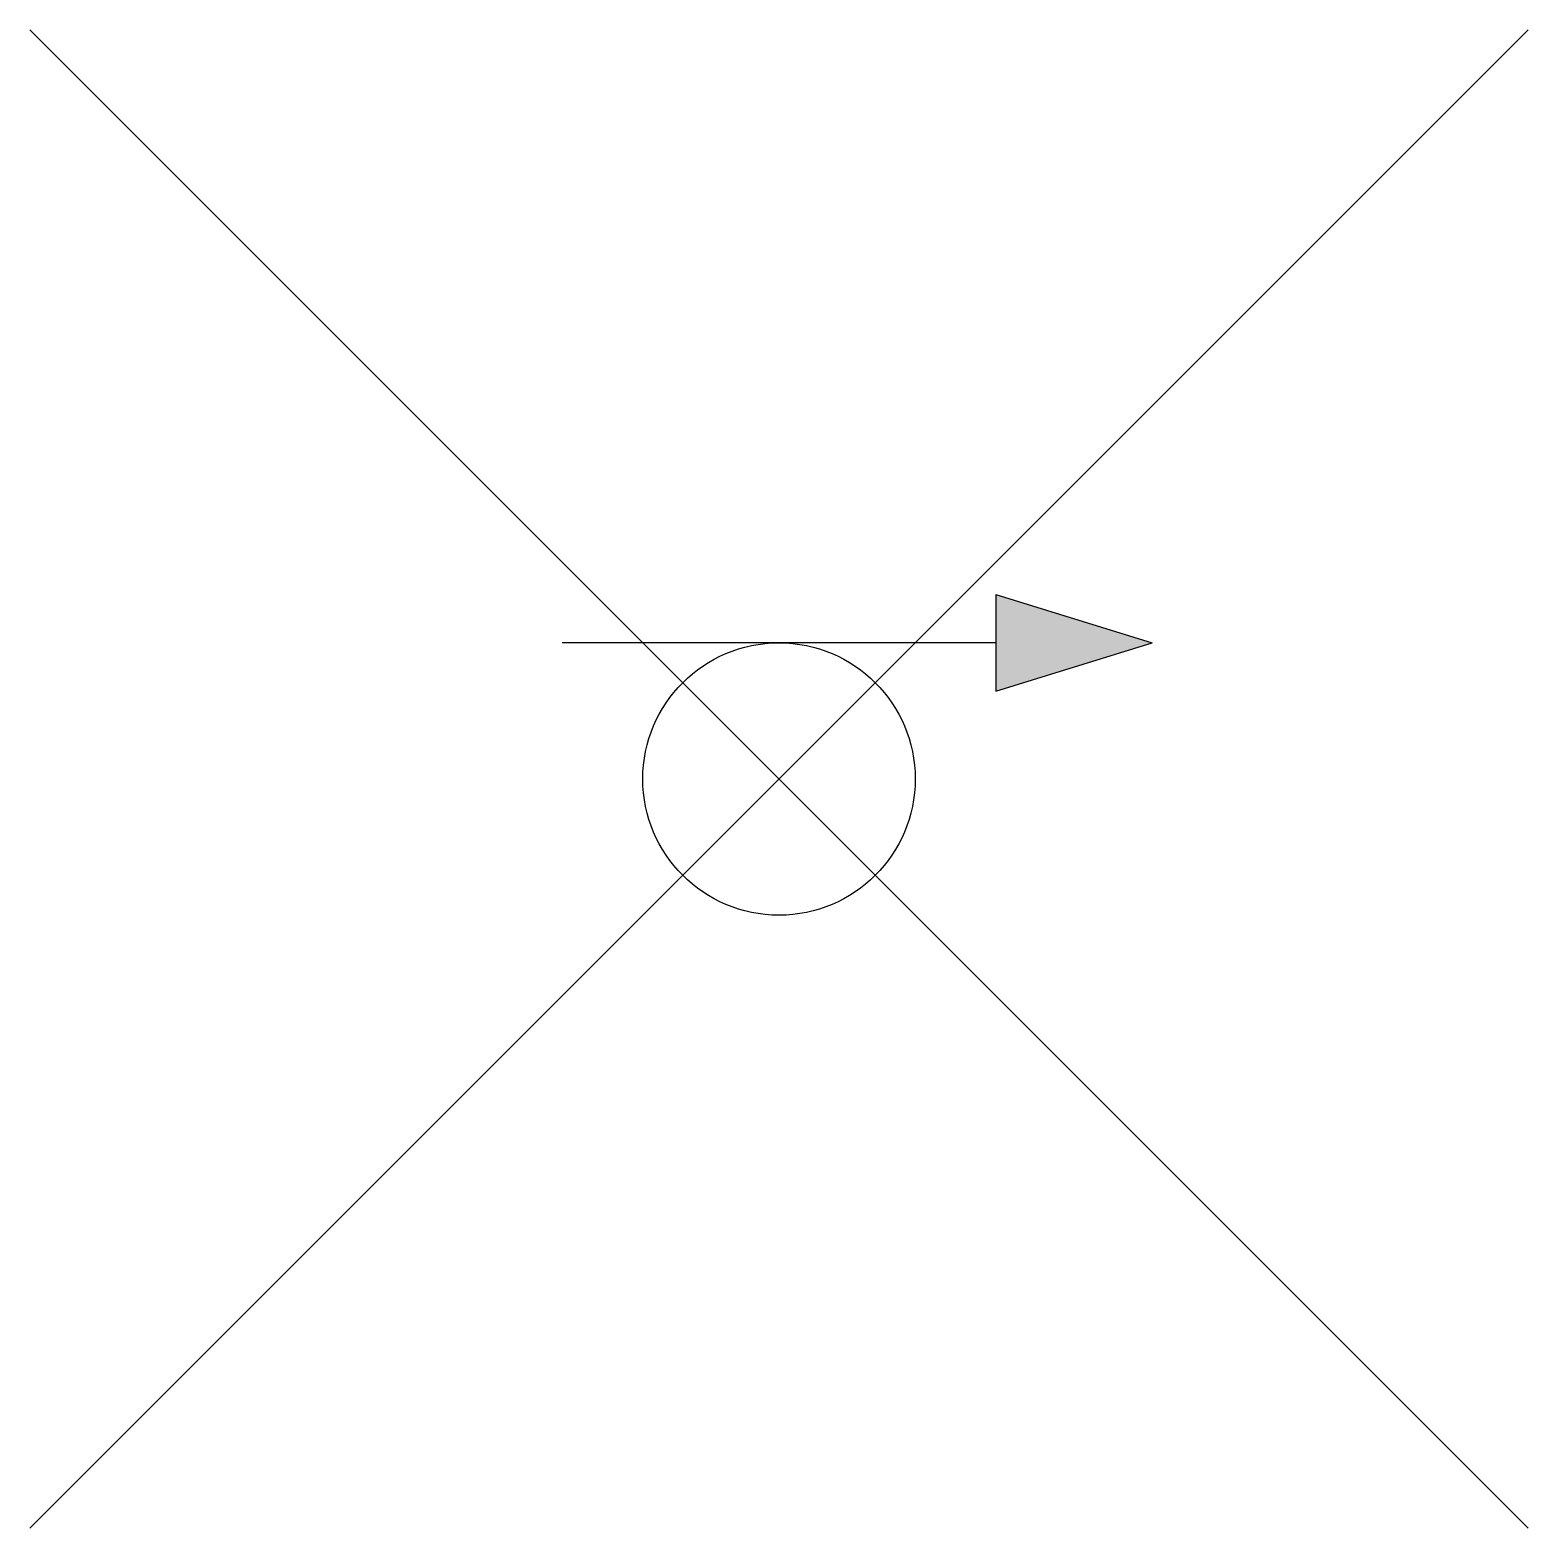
# Model space of a CAD drawing. Extents: x -5.5 to 5.5, y -5.5 to 5.5.
import ezdxf

# ---------------------------------------------------------------- set-up
doc = ezdxf.new("R2010")
doc.units = 0

msp = doc.modelspace()

# ---------------------------------------------------------------- hatches: boundary and pattern name
msp.add_hatch(color=256).paths.add_polyline_path([(1.591, 1.354), (1.591, 0.646), (2.74, 1)])

# ---------------------------------------------------------------- linework, layer by layer
for p, q in [((1.591, 1.354), (1.591, 0.646)), ((1.591, 1.354), (2.74, 1)), ((1.591, 1), (-1.591, 1)), ((1.591, 0.646), (2.74, 1))]:
    msp.add_line(p, q)
for points in [[(5.5, 5.5), (-5.5, -5.5)], [(-5.5, 5.5), (5.5, -5.5)]]:
    msp.add_lwpolyline(points)
msp.add_circle((0, 0), 1)

doc.saveas('drawing.dxf')
